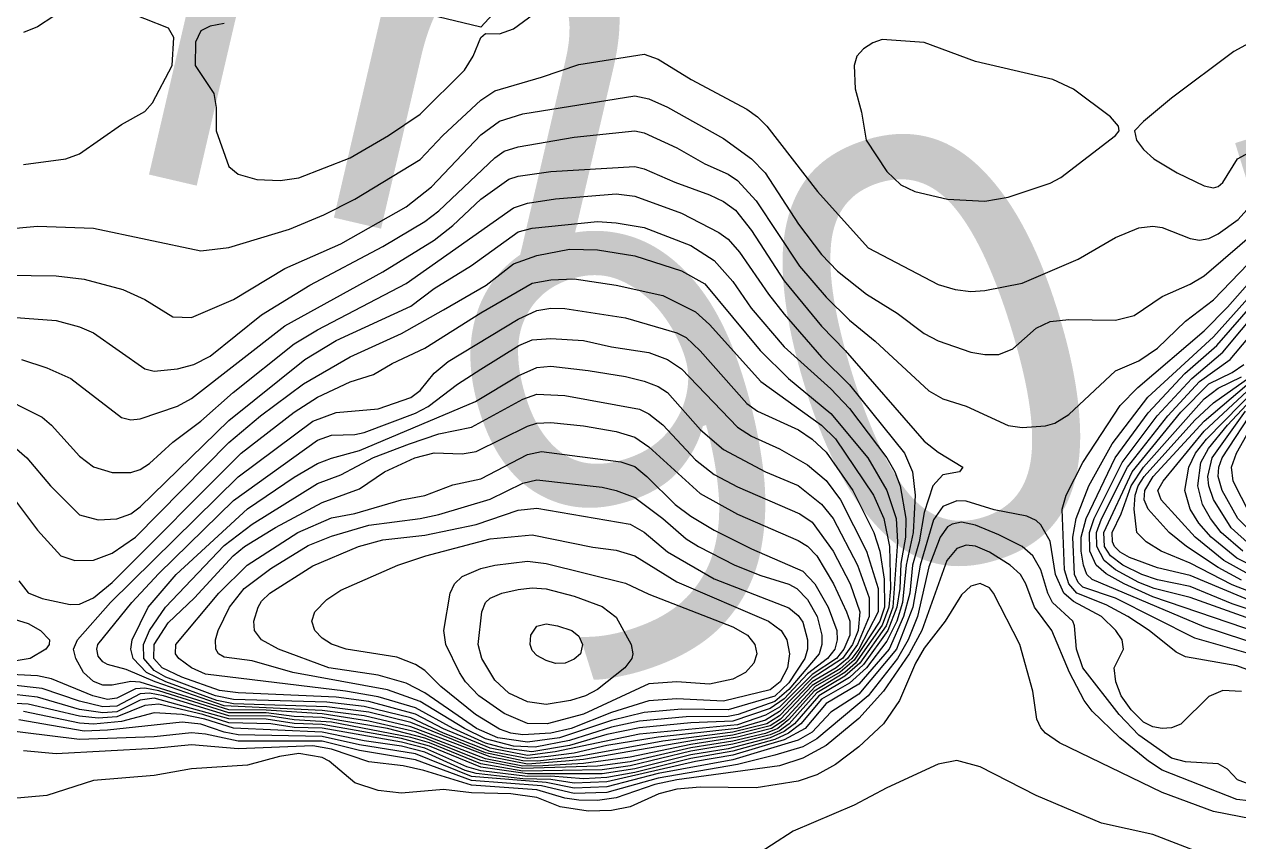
# Model space of a CAD drawing. Extents: x 474277 to 475042, y 254928 to 255625.
# Drawn here: x 474406 to 474425.95, y 255573.04 to 255586.47 of the extents above; entities that cross this region are included whole.
import ezdxf

# ---------------------------------------------------------------- set-up
doc = ezdxf.new("R2010")
doc.units = 0
doc.header["$MEASUREMENT"] = 0
doc.layers.add('BaseMapV2_DTM_export_MonNov09090547073261 — entities', color=1, linetype='CONTINUOUS')
doc.styles.get("Standard").update_dxf_attribs({"font": 'romans.shx'})

msp = doc.modelspace()

# ---------------------------------------------------------------- linework, layer by layer
at = {"layer": 'BaseMapV2_DTM_export_MonNov09090547073261 — entities', "color": 15, "linetype": 'Continuous', "true_color": 0xb7484b}
for points in [[(474405.983, 255584.164, 85.75), (474406.681, 255584.254, 85.75), (474406.903, 255584.335, 85.75), (474407.593, 255584.822, 85.75), (474407.977, 255585.033, 85.75), (474408.105, 255585.174, 85.75), (474408.428, 255585.787, 85.75), (474408.457, 255586.247, 85.75), (474408.369, 255586.401, 85.75), (474407.591, 255586.707, 85.75), (474407.234, 255586.784, 85.75), (474406.903, 255586.798, 85.75), (474406.75, 255586.776, 85.75), (474406.213, 255586.425, 85.75), (474405.983, 255586.328, 85.75)], [(474410.507, 255583.942, 85.75), (474411.35, 255584.274, 85.75), (474411.979, 255584.637, 85.75), (474412.5, 255584.991, 85.75), (474413.231, 255585.711, 85.75), (474413.375, 255585.941, 85.75), (474413.5, 255586.247, 85.75), (474413.574, 255586.314, 85.75), (474413.804, 255586.308, 85.75), (474414.034, 255586.393, 85.75), (474414.362, 255586.631, 85.75)], [(474413.698, 255586.631, 85.75), (474413.497, 255586.419, 85.75), (474412.654, 255586.618, 85.75)], [(474409.28, 255586.481, 85.75), (474409.05, 255586.432, 85.75), (474408.897, 255586.356, 85.75), (474408.811, 255586.171, 85.75), (474408.805, 255585.787, 85.75), (474409.113, 255585.327, 85.75), (474409.152, 255585.097, 85.75), (474409.149, 255584.714, 85.75), (474409.357, 255584.128, 85.75), (474409.51, 255584.001, 85.75), (474409.817, 255583.915, 85.75), (474410.2, 255583.901, 85.75), (474410.507, 255583.942, 85.75)], [(474425.535, 255583.78, 85.75), (474425.612, 255583.802, 85.75), (474425.689, 255583.868, 85.75), (474425.932, 255584.254, 85.75), (474426.456, 255584.539, 85.75), (474426.686, 255584.726, 85.75), (474427.069, 255585.12, 85.75), (474427.219, 255585.327, 85.75), (474427.284, 255585.557, 85.75), (474427.294, 255586.017, 85.75), (474427.222, 255586.26, 85.75), (474427.069, 255586.412, 85.75), (474426.839, 255586.451, 85.75), (474426.576, 255586.401, 85.75), (474425.87, 255586.017, 85.75), (474424.847, 255585.25, 85.75), (474424.383, 255584.867, 85.75), (474424.24, 255584.714, 85.75), (474424.271, 255584.56, 85.75), (474424.387, 255584.407, 85.75), (474424.557, 255584.254, 85.75), (474424.937, 255584.024, 85.75), (474425.382, 255583.812, 85.75), (474425.535, 255583.78, 85.75)], [(474421.778, 255583.562, 85.75), (474422.162, 255583.625, 85.75), (474422.852, 255583.858, 85.75), (474423.03, 255583.947, 85.75), (474423.925, 255584.637, 85.75), (474423.983, 255584.714, 85.75), (474423.973, 255584.79, 85.75), (474423.843, 255584.944, 85.75), (474423.235, 255585.4, 85.75), (474422.898, 255585.557, 85.75), (474421.625, 255585.853, 85.75), (474420.782, 255586.166, 85.75), (474420.091, 255586.215, 85.75), (474419.938, 255586.16, 85.75), (474419.785, 255586.061, 85.75), (474419.678, 255585.941, 85.75), (474419.631, 255585.791, 85.75), (474419.65, 255585.404, 85.75), (474419.755, 255585.02, 85.75), (474419.829, 255584.56, 85.75), (474420.168, 255584.046, 85.75), (474420.398, 255583.826, 85.75), (474420.628, 255583.719, 85.75), (474421.165, 255583.591, 85.75), (474421.778, 255583.562, 85.75)], [(474405.676, 255583.101, 86), (474406.213, 255583.151, 86), (474407.133, 255583.114, 86), (474408.897, 255582.742, 86), (474409.357, 255582.8, 86), (474410.354, 255583.103, 86), (474410.918, 255583.334, 86), (474411.427, 255583.591, 86), (474412.5, 255584.244, 86), (474412.876, 255584.637, 86), (474413.497, 255585.217, 86), (474413.727, 255585.375, 86), (474414.494, 255585.595, 86), (474415.107, 255585.807, 86), (474416.181, 255585.974, 86), (474416.411, 255585.894, 86), (474416.953, 255585.557, 86), (474417.868, 255585.071, 86), (474418.044, 255584.944, 86), (474418.197, 255584.79, 86), (474419.032, 255583.717, 86), (474419.861, 255582.791, 86), (474421.012, 255582.194, 86), (474421.289, 255582.107, 86), (474421.548, 255582.074, 86), (474421.778, 255582.093, 86), (474422.392, 255582.215, 86), (474423.312, 255582.605, 86), (474423.925, 255582.964, 86), (474424.309, 255583.12, 86), (474424.539, 255583.149, 86), (474424.692, 255583.128, 86), (474425.152, 255582.948, 86), (474425.305, 255582.917, 86), (474425.459, 255582.947, 86), (474425.612, 255583.024, 86), (474425.941, 255583.257, 86), (474426.379, 255583.744, 86)], [(474404.449, 255582.359, 86.25), (474406.52, 255582.333, 86.25), (474406.98, 255582.279, 86.25), (474407.615, 255582.107, 86.25), (474407.977, 255581.943, 86.25), (474408.437, 255581.659, 86.25), (474408.743, 255581.647, 86.25), (474409.433, 255581.946, 86.25), (474410.277, 255582.456, 86.25), (474411.197, 255582.861, 86.25), (474412.27, 255583.469, 86.25), (474412.69, 255583.794, 86.25), (474413.497, 255584.65, 86.25), (474413.804, 255584.875, 86.25), (474414.187, 255584.996, 86.25), (474416.028, 255585.289, 86.25), (474416.258, 255585.242, 86.25), (474416.564, 255585.105, 86.25), (474417.484, 255584.589, 86.25), (474417.944, 255584.258, 86.25), (474418.167, 255584.024, 86.25), (474418.715, 255583.18, 86.25), (474419.095, 255582.683, 86.25), (474419.358, 255582.413, 86.25), (474419.836, 255582.03, 86.25), (474420.337, 255581.723, 86.25), (474420.782, 255581.389, 86.25), (474421.012, 255581.264, 86.25), (474421.548, 255581.081, 86.25), (474421.778, 255581.04, 86.25), (474422.008, 255581.039, 86.25), (474422.238, 255581.133, 86.25), (474422.622, 255581.475, 86.25), (474422.852, 255581.582, 86.25), (474423.158, 255581.619, 86.25), (474423.925, 255581.605, 86.25), (474424.232, 255581.684, 86.25), (474424.692, 255581.995, 86.25), (474425.152, 255582.199, 86.25), (474425.382, 255582.333, 86.25), (474426.283, 255583.104, 86.25)], [(474404.603, 255581.745, 86.5), (474406.52, 255581.599, 86.5), (474406.903, 255581.497, 86.5), (474407.133, 255581.395, 86.5), (474407.977, 255580.805, 86.5), (474408.13, 255580.766, 86.5), (474408.513, 255580.805, 86.5), (474408.781, 255580.88, 86.5), (474409.05, 255581.014, 86.5), (474409.893, 255581.694, 86.5), (474410.69, 255582.183, 86.5), (474411.887, 255582.815, 86.5), (474412.577, 255583.225, 86.5), (474412.807, 255583.402, 86.5), (474413.727, 255584.271, 86.5), (474413.881, 255584.379, 86.5), (474414.111, 255584.455, 86.5), (474415.031, 255584.61, 86.5), (474416.028, 255584.718, 86.5), (474416.181, 255584.684, 86.5), (474416.718, 255584.437, 86.5), (474417.178, 255584.174, 86.5), (474417.561, 255584.006, 86.5), (474417.714, 255583.897, 86.5), (474418.021, 255583.565, 86.5), (474418.733, 255582.49, 86.5), (474419.171, 255581.983, 86.5), (474419.555, 255581.603, 86.5), (474419.979, 255581.263, 86.5), (474420.858, 255580.447, 86.5), (474421.088, 255580.311, 86.5), (474421.472, 255580.191, 86.5), (474422.162, 255579.873, 86.5), (474422.392, 255579.844, 86.5), (474422.775, 255579.87, 86.5), (474422.928, 255579.914, 86.5), (474423.158, 255580.058, 86.5), (474423.925, 255580.774, 86.5), (474424.309, 255580.936, 86.5), (474424.615, 255581.148, 86.5), (474425.075, 255581.591, 86.5), (474425.535, 255581.941, 86.5), (474426.532, 255582.972, 86.5)], [(474405.951, 255580.957, 86.75), (474406.366, 255580.821, 86.75), (474406.762, 255580.65, 86.75), (474407.593, 255580.005, 86.75), (474407.747, 255579.968, 86.75), (474407.9, 255579.983, 86.75), (474408.513, 255580.194, 86.75), (474408.743, 255580.318, 86.75), (474410.277, 255581.511, 86.75), (474411.887, 255582.401, 86.75), (474412.731, 255582.922, 86.75), (474413.037, 255583.162, 86.75), (474413.497, 255583.595, 86.75), (474413.957, 255583.919, 86.75), (474414.111, 255583.97, 86.75), (474414.647, 255584.05, 86.75), (474416.028, 255584.127, 86.75), (474416.181, 255584.09, 86.75), (474416.683, 255583.87, 86.75), (474417.254, 255583.665, 86.75), (474417.484, 255583.554, 86.75), (474417.683, 255583.41, 86.75), (474417.944, 255583.08, 86.75), (474418.481, 255582.253, 86.75), (474419.095, 255581.508, 86.75), (474419.483, 255581.11, 86.75), (474420.782, 255579.62, 86.75), (474421.012, 255579.435, 86.75), (474421.416, 255579.193, 86.75), (474421.362, 255579.116, 86.75), (474421.088, 255579.063, 86.75), (474420.925, 255578.886, 86.75), (474420.782, 255578.449, 86.75), (474420.698, 255577.966, 86.75), (474420.593, 255577.583, 86.75), (474420.549, 255577.123, 86.75), (474420.445, 255576.739, 86.75), (474420.208, 255576.203, 86.75), (474419.708, 255575.625, 86.75), (474419.171, 255575.309, 86.75), (474418.826, 255574.899, 86.75), (474418.481, 255574.712, 86.75), (474417.638, 255574.46, 86.75), (474417.024, 255574.357, 86.75), (474415.568, 255574.022, 86.75), (474415.031, 255574.002, 86.75), (474414.647, 255574.061, 86.75), (474414.187, 255574.074, 86.75), (474413.421, 255574.158, 86.75), (474413.241, 255574.209, 86.75), (474412.577, 255574.512, 86.75), (474412.194, 255574.611, 86.75), (474411.58, 255574.694, 86.75), (474410.89, 255574.838, 86.75), (474409.433, 255574.902, 86.75), (474408.963, 255575.053, 86.75), (474408.59, 255575.131, 86.75), (474408.13, 255575.158, 86.75), (474407.593, 255575.011, 86.75), (474407.133, 255574.968, 86.75), (474406.903, 255574.987, 86.75), (474405.983, 255575.177, 86.75)], [(474405.483, 255580.42, 87), (474406.29, 255580.011, 87), (474406.445, 255579.883, 87), (474406.903, 255579.37, 87), (474407.133, 255579.194, 87), (474407.44, 255579.106, 87), (474407.747, 255579.101, 87), (474407.9, 255579.152, 87), (474408.053, 255579.251, 87), (474408.437, 255579.6, 87), (474408.897, 255579.944, 87), (474409.429, 255580.42, 87), (474410.43, 255581.216, 87), (474410.814, 255581.448, 87), (474412.27, 255582.208, 87), (474414.034, 255583.449, 87), (474414.264, 255583.527, 87), (474414.724, 255583.597, 87), (474415.721, 255583.678, 87), (474416.028, 255583.64, 87), (474416.794, 255583.361, 87), (474417.408, 255583.047, 87), (474417.561, 255582.935, 87), (474417.748, 255582.72, 87), (474418.222, 255582.03, 87), (474418.481, 255581.704, 87), (474419.095, 255581, 87), (474419.555, 255580.543, 87), (474420.459, 255579.423, 87), (474420.593, 255579.116, 87), (474420.634, 255578.733, 87), (474420.602, 255578.12, 87), (474420.487, 255577.583, 87), (474420.425, 255576.969, 87), (474420.333, 255576.663, 87), (474420.168, 255576.333, 87), (474419.832, 255575.896, 87), (474419.555, 255575.644, 87), (474419.095, 255575.38, 87), (474418.758, 255574.976, 87), (474418.554, 255574.823, 87), (474418.328, 255574.718, 87), (474417.638, 255574.526, 87), (474416.948, 255574.406, 87), (474416.028, 255574.176, 87), (474415.568, 255574.096, 87), (474415.184, 255574.071, 87), (474414.647, 255574.114, 87), (474414.264, 255574.111, 87), (474413.497, 255574.205, 87), (474413.267, 255574.27, 87), (474412.577, 255574.578, 87), (474412.194, 255574.676, 87), (474410.89, 255574.903, 87), (474410.43, 255574.917, 87), (474410.047, 255574.977, 87), (474409.357, 255574.993, 87), (474408.932, 255575.129, 87), (474408.207, 255575.296, 87), (474407.977, 255575.279, 87), (474407.517, 255575.089, 87), (474407.21, 255575.068, 87), (474406.903, 255575.099, 87), (474406.06, 255575.301, 87), (474405.753, 255575.317, 87)], [(474405.83, 255579.526, 87.25), (474406.039, 255579.346, 87.25), (474406.428, 255578.886, 87.25), (474406.903, 255578.409, 87.25), (474407.21, 255578.325, 87.25), (474407.517, 255578.342, 87.25), (474407.747, 255578.427, 87.25), (474407.9, 255578.542, 87.25), (474409.357, 255579.959, 87.25), (474410.605, 255580.957, 87.25), (474411.12, 255581.274, 87.25), (474412.347, 255581.838, 87.25), (474412.731, 255582.123, 87.25), (474413.344, 255582.503, 87.25), (474414.111, 255583.057, 87.25), (474414.341, 255583.119, 87.25), (474415.414, 255583.228, 87.25), (474415.721, 255583.207, 87.25), (474416.181, 255583.125, 87.25), (474416.948, 255582.831, 87.25), (474417.331, 255582.587, 87.25), (474417.638, 255582.239, 87.25), (474417.942, 255581.8, 87.25), (474418.481, 255581.165, 87.25), (474419.248, 255580.475, 87.25), (474419.555, 255580.155, 87.25), (474420.167, 255579.346, 87.25), (474420.3, 255579.116, 87.25), (474420.387, 255578.886, 87.25), (474420.481, 255578.35, 87.25), (474420.476, 255578.043, 87.25), (474420.398, 255577.61, 87.25), (474420.383, 255577.199, 87.25), (474420.334, 255576.893, 87.25), (474420.183, 255576.509, 87.25), (474419.785, 255575.95, 87.25), (474419.555, 255575.739, 87.25), (474419.049, 255575.436, 87.25), (474418.65, 255574.976, 87.25), (474418.481, 255574.847, 87.25), (474418.251, 255574.748, 87.25), (474417.561, 255574.567, 87.25), (474416.948, 255574.468, 87.25), (474416.028, 255574.238, 87.25), (474415.491, 255574.155, 87.25), (474414.264, 255574.152, 87.25), (474413.497, 255574.263, 87.25), (474412.654, 255574.609, 87.25), (474412.194, 255574.734, 87.25), (474410.89, 255574.965, 87.25), (474410.43, 255574.981, 87.25), (474409.97, 255575.05, 87.25), (474409.357, 255575.056, 87.25), (474408.13, 255575.396, 87.25), (474407.9, 255575.363, 87.25), (474407.517, 255575.175, 87.25), (474407.286, 255575.158, 87.25), (474406.903, 255575.212, 87.25), (474406.213, 255575.415, 87.25), (474405.83, 255575.457, 87.25)], [(474405.753, 255578.771, 87.5), (474406.213, 255578.158, 87.5), (474406.596, 255577.733, 87.5), (474406.826, 255577.656, 87.5), (474407.133, 255577.661, 87.5), (474407.44, 255577.776, 87.5), (474407.823, 255578.044, 87.5), (474409.357, 255579.595, 87.5), (474409.88, 255580.036, 87.5), (474410.584, 255580.56, 87.5), (474411.35, 255581.001, 87.5), (474412.194, 255581.389, 87.5), (474412.884, 255581.774, 87.5), (474413.588, 255582.183, 87.5), (474414.034, 255582.529, 87.5), (474414.417, 255582.669, 87.5), (474414.954, 255582.774, 87.5), (474415.414, 255582.762, 87.5), (474416.028, 255582.662, 87.5), (474416.794, 255582.414, 87.5), (474417.178, 255582.2, 87.5), (474418.088, 255581.11, 87.5), (474418.555, 255580.65, 87.5), (474419.248, 255580.072, 87.5), (474419.855, 255579.346, 87.5), (474420.17, 255578.81, 87.5), (474420.324, 255578.35, 87.5), (474420.346, 255577.966, 87.5), (474420.269, 255576.893, 87.5), (474420.157, 255576.586, 87.5), (474419.726, 255575.973, 87.5), (474419.478, 255575.758, 87.5), (474419.018, 255575.485, 87.5), (474418.564, 255574.976, 87.5), (474418.405, 255574.859, 87.5), (474418.251, 255574.795, 87.5), (474417.638, 255574.639, 87.5), (474416.948, 255574.527, 87.5), (474415.954, 255574.286, 87.5), (474415.491, 255574.222, 87.5), (474414.187, 255574.199, 87.5), (474413.497, 255574.32, 87.5), (474412.654, 255574.663, 87.5), (474412.347, 255574.753, 87.5), (474411.044, 255575.001, 87.5), (474410.43, 255575.041, 87.5), (474410.047, 255575.1, 87.5), (474409.357, 255575.108, 87.5), (474408.283, 255575.436, 87.5), (474408.053, 255575.48, 87.5), (474407.9, 255575.466, 87.5), (474407.517, 255575.267, 87.5), (474407.286, 255575.257, 87.5), (474406.903, 255575.345, 87.5), (474406.29, 255575.554, 87.5), (474405.753, 255575.614, 87.5)], [(474426.686, 255575.648, 86.75), (474425.919, 255575.926, 86.75), (474425.075, 255576.078, 86.75), (474424.922, 255576.154, 86.75), (474424.481, 255576.509, 86.75), (474424.128, 255576.739, 86.75), (474423.772, 255576.93, 86.75), (474423.292, 255577.123, 86.75), (474423.157, 255577.276, 86.75), (474423.086, 255577.506, 86.75), (474423.05, 255578.503, 86.75), (474423.115, 255578.733, 86.75), (474423.387, 255579.27, 86.75), (474424.002, 255580.204, 86.75), (474424.29, 255580.497, 86.75), (474425.382, 255581.428, 86.75), (474425.765, 255581.818, 86.75), (474426.632, 255582.797, 86.75)], [(474426.072, 255576.144, 87), (474425.229, 255576.38, 87), (474423.925, 255577.038, 87), (474423.388, 255577.222, 87), (474423.312, 255577.295, 87), (474423.251, 255577.429, 87), (474423.222, 255578.043, 87), (474423.281, 255578.35, 87), (474423.49, 255578.886, 87), (474423.873, 255579.576, 87), (474424.456, 255580.343, 87), (474425.535, 255581.332, 87), (474426.706, 255582.643, 87)], [(474405.906, 255577.324, 87.75), (474406.06, 255577.128, 87.75), (474406.29, 255577.032, 87.75), (474406.75, 255576.938, 87.75), (474406.903, 255576.94, 87.75), (474407.133, 255577.044, 87.75), (474407.44, 255577.296, 87.75), (474409.562, 255579.423, 87.75), (474410.43, 255580.095, 87.75), (474410.814, 255580.343, 87.75), (474411.35, 255580.593, 87.75), (474411.734, 255580.711, 87.75), (474412.04, 255580.895, 87.75), (474412.577, 255581.147, 87.75), (474413.497, 255581.727, 87.75), (474414.341, 255582.211, 87.75), (474414.647, 255582.269, 87.75), (474415.031, 255582.283, 87.75), (474415.721, 255582.179, 87.75), (474416.488, 255582.01, 87.75), (474417.024, 255581.742, 87.75), (474417.254, 255581.537, 87.75), (474418.098, 255580.597, 87.75), (474419.095, 255579.881, 87.75), (474419.325, 255579.654, 87.75), (474419.95, 255578.733, 87.75), (474420.117, 255578.35, 87.75), (474420.21, 255577.89, 87.75), (474420.23, 255577.199, 87.75), (474420.204, 255576.893, 87.75), (474420.091, 255576.597, 87.75), (474419.654, 255575.973, 87.75), (474419.476, 255575.819, 87.75), (474418.973, 255575.513, 87.75), (474418.558, 255575.046, 87.75), (474418.38, 255574.899, 87.75), (474418.175, 255574.819, 87.75), (474417.638, 255574.69, 87.75), (474416.948, 255574.583, 87.75), (474415.951, 255574.353, 87.75), (474415.414, 255574.282, 87.75), (474414.187, 255574.24, 87.75), (474413.497, 255574.375, 87.75), (474412.577, 255574.741, 87.75), (474411.964, 255574.896, 87.75), (474410.89, 255575.081, 87.75), (474410.43, 255575.097, 87.75), (474409.97, 255575.155, 87.75), (474409.357, 255575.158, 87.75), (474408.207, 255575.519, 87.75), (474407.977, 255575.563, 87.75), (474407.823, 255575.552, 87.75), (474407.517, 255575.396, 87.75), (474407.363, 255575.376, 87.75), (474407.126, 255575.436, 87.75), (474406.443, 255575.717, 87.75), (474406.213, 255575.761, 87.75), (474405.676, 255575.79, 87.75)], [(474426.686, 255576.141, 87.25), (474425.382, 255576.571, 87.25), (474423.542, 255577.346, 87.25), (474423.454, 255577.429, 87.25), (474423.401, 255577.583, 87.25), (474423.361, 255577.813, 87.25), (474423.363, 255578.043, 87.25), (474423.444, 255578.35, 87.25), (474423.919, 255579.346, 87.25), (474424.462, 255580.081, 87.25), (474425.065, 255580.727, 87.25), (474425.591, 255581.187, 87.25), (474426.226, 255581.92, 87.25)], [(474414.517, 255574.286, 88), (474414.187, 255574.28, 88), (474413.574, 255574.403, 88), (474412.424, 255574.843, 88), (474411.657, 255575.018, 88), (474410.89, 255575.138, 88), (474409.97, 255575.202, 88), (474409.357, 255575.205, 88), (474407.9, 255575.661, 88), (474407.747, 255575.673, 88), (474407.44, 255575.608, 88), (474407.286, 255575.611, 88), (474407.133, 255575.673, 88), (474406.971, 255575.819, 88), (474406.844, 255576.049, 88), (474406.808, 255576.203, 88), (474406.87, 255576.356, 88), (474407.415, 255576.969, 88), (474409.51, 255579.03, 88), (474410.737, 255579.948, 88), (474411.12, 255580.091, 88), (474411.81, 255580.148, 88), (474412.347, 255580.335, 88), (474412.5, 255580.453, 88), (474412.731, 255580.735, 88), (474412.961, 255580.924, 88), (474414.111, 255581.621, 88), (474414.417, 255581.764, 88), (474414.647, 255581.803, 88), (474414.877, 255581.797, 88), (474415.874, 255581.646, 88), (474416.718, 255581.399, 88), (474416.871, 255581.32, 88), (474417.101, 255581.1, 88), (474417.868, 255580.236, 88), (474418.045, 255580.113, 88), (474418.717, 255579.806, 88), (474418.943, 255579.653, 88), (474419.171, 255579.435, 88), (474419.608, 255578.81, 88), (474419.956, 255578.12, 88), (474420.052, 255577.813, 88), (474420.125, 255577.353, 88), (474420.132, 255576.893, 88), (474420.054, 255576.663, 88), (474419.631, 255576.02, 88), (474419.401, 255575.825, 88), (474418.993, 255575.589, 88), (474418.481, 255575.038, 88), (474418.276, 255574.899, 88), (474417.714, 255574.754, 88), (474416.948, 255574.638, 88), (474415.951, 255574.427, 88), (474415.184, 255574.325, 88), (474414.517, 255574.286, 88)], [(474426.532, 255576.385, 87.5), (474424.539, 255577.062, 87.5), (474424.066, 255577.276, 87.5), (474423.772, 255577.441, 87.5), (474423.61, 255577.583, 87.5), (474423.506, 255577.813, 87.5), (474423.501, 255578.12, 87.5), (474423.576, 255578.35, 87.5), (474424.033, 255579.27, 87.5), (474424.612, 255580.036, 87.5), (474425.177, 255580.65, 87.5), (474425.689, 255581.082, 87.5), (474426.302, 255581.816, 87.5)], [(474426.532, 255576.557, 87.75), (474425.152, 255577.052, 87.75), (474424.561, 255577.199, 87.75), (474424.309, 255577.297, 87.75), (474423.925, 255577.506, 87.75), (474423.741, 255577.66, 87.75), (474423.619, 255577.89, 87.75), (474423.616, 255578.12, 87.75), (474423.695, 255578.342, 87.75), (474424.124, 255579.193, 87.75), (474424.787, 255580.036, 87.75), (474425.305, 255580.599, 87.75), (474425.811, 255580.957, 87.75), (474426.389, 255581.647, 87.75)], [(474414.887, 255574.362, 88.25), (474414.264, 255574.314, 88.25), (474413.651, 255574.431, 88.25), (474412.347, 255574.927, 88.25), (474411.58, 255575.104, 88.25), (474410.89, 255575.196, 88.25), (474409.28, 255575.27, 88.25), (474408.147, 255575.666, 88.25), (474407.67, 255575.87, 88.25), (474407.363, 255575.948, 88.25), (474407.286, 255575.991, 88.25), (474407.21, 255576.088, 88.25), (474407.188, 255576.203, 88.25), (474407.206, 255576.279, 88.25), (474407.765, 255576.969, 88.25), (474408.207, 255577.446, 88.25), (474409.433, 255578.645, 88.25), (474410.814, 255579.634, 88.25), (474411.044, 255579.719, 88.25), (474411.427, 255579.727, 88.25), (474411.58, 255579.761, 88.25), (474412.424, 255580.077, 88.25), (474412.635, 255580.19, 88.25), (474413.114, 255580.556, 88.25), (474413.497, 255580.799, 88.25), (474414.12, 255581.187, 88.25), (474414.341, 255581.28, 88.25), (474414.647, 255581.305, 88.25), (474415.184, 255581.272, 88.25), (474415.644, 255581.166, 88.25), (474416.258, 255581.075, 88.25), (474416.564, 255580.962, 88.25), (474416.794, 255580.804, 88.25), (474417.714, 255579.848, 88.25), (474417.944, 255579.702, 88.25), (474418.405, 255579.494, 88.25), (474418.865, 255579.23, 88.25), (474419.171, 255578.973, 88.25), (474419.41, 255578.656, 88.25), (474419.837, 255577.813, 88.25), (474420.024, 255577.199, 88.25), (474420.027, 255576.816, 88.25), (474419.708, 255576.204, 88.25), (474419.591, 255576.049, 88.25), (474419.401, 255575.881, 88.25), (474418.941, 255575.605, 88.25), (474418.424, 255575.053, 88.25), (474418.251, 255574.942, 88.25), (474417.638, 255574.787, 88.25), (474417.024, 255574.709, 88.25), (474415.184, 255574.388, 88.25), (474414.887, 255574.362, 88.25)], [(474414.429, 255574.362, 88.5), (474414.187, 255574.366, 88.5), (474413.574, 255574.498, 88.5), (474412.347, 255574.995, 88.5), (474411.657, 255575.166, 88.5), (474410.967, 255575.255, 88.5), (474409.433, 255575.304, 88.5), (474409.162, 255575.359, 88.5), (474408.324, 255575.666, 88.5), (474408.004, 255575.819, 88.5), (474407.785, 255576.049, 88.5), (474407.748, 255576.203, 88.5), (474407.772, 255576.356, 88.5), (474408.031, 255576.893, 88.5), (474408.492, 255577.429, 88.5), (474409.663, 255578.504, 88.5), (474410.43, 255579.025, 88.5), (474410.814, 255579.249, 88.5), (474411.044, 255579.341, 88.5), (474411.504, 255579.463, 88.5), (474413.41, 255580.267, 88.5), (474414.111, 255580.692, 88.5), (474414.417, 255580.828, 88.5), (474414.647, 255580.848, 88.5), (474415.261, 255580.78, 88.5), (474415.874, 255580.682, 88.5), (474416.181, 255580.603, 88.5), (474416.411, 255580.518, 88.5), (474416.564, 255580.417, 88.5), (474417.108, 255579.806, 88.5), (474417.484, 255579.481, 88.5), (474418.175, 255579.113, 88.5), (474418.711, 255578.891, 88.5), (474419.095, 255578.583, 88.5), (474419.285, 255578.35, 88.5), (474419.685, 255577.583, 88.5), (474419.877, 255577.046, 88.5), (474419.878, 255576.739, 88.5), (474419.685, 255576.279, 88.5), (474419.52, 255576.049, 88.5), (474419.338, 255575.896, 88.5), (474418.941, 255575.663, 88.5), (474418.405, 255575.104, 88.5), (474418.195, 255574.976, 88.5), (474417.638, 255574.837, 88.5), (474416.488, 255574.691, 88.5), (474415.107, 255574.44, 88.5), (474414.429, 255574.362, 88.5)], [(474426.532, 255576.717, 88), (474425.842, 255576.949, 88), (474425.152, 255577.23, 88), (474424.615, 255577.34, 88), (474424.36, 255577.429, 88), (474424.048, 255577.583, 88), (474423.846, 255577.736, 88), (474423.747, 255577.89, 88), (474423.732, 255578.12, 88), (474424.199, 255579.116, 88), (474424.999, 255580.092, 88), (474425.459, 255580.559, 88), (474425.842, 255580.747, 88), (474426.034, 255580.88, 88)], [(474426.379, 255577.05, 88.5), (474425.842, 255577.256, 88.5), (474425.152, 255577.616, 88.5), (474424.676, 255577.813, 88.5), (474424.427, 255577.966, 88.5), (474424.277, 255578.12, 88.5), (474424.232, 255578.503, 88.5), (474424.247, 255578.733, 88.5), (474424.3, 255578.886, 88.5), (474424.397, 255579.04, 88.5), (474425.229, 255579.965, 88.5), (474425.535, 255580.246, 88.5), (474426.226, 255580.736, 88.5)], [(474425.995, 255577.337, 88.75), (474425.612, 255577.542, 88.75), (474425.092, 255577.89, 88.75), (474424.808, 255578.12, 88.75), (474424.462, 255578.502, 88.75), (474424.396, 255578.656, 88.75), (474424.407, 255578.81, 88.75), (474424.544, 255579.04, 88.75), (474425.382, 255579.948, 88.75), (474426.379, 255580.793, 88.75)], [(474426.119, 255577.429, 89), (474425.706, 255577.66, 89), (474425.234, 255578.043, 89), (474424.678, 255578.656, 89), (474424.623, 255578.81, 89), (474424.707, 255578.963, 89), (474425.382, 255579.78, 89), (474426.401, 255580.727, 89)], [(474426.456, 255577.43, 89.25), (474425.919, 255577.698, 89.25), (474425.497, 255578.043, 89.25), (474425.297, 255578.273, 89.25), (474425.152, 255578.503, 89.25), (474425.066, 255578.81, 89.25), (474425.128, 255579.193, 89.25), (474425.242, 255579.423, 89.25), (474425.422, 255579.653, 89.25), (474426.549, 255580.803, 89.25)], [(474426.015, 255577.813, 89.5), (474425.662, 255578.12, 89.5), (474425.484, 255578.35, 89.5), (474425.355, 255578.58, 89.5), (474425.278, 255578.886, 89.5), (474425.328, 255579.27, 89.5), (474425.451, 255579.5, 89.5), (474425.765, 255579.883, 89.5), (474426.627, 255580.803, 89.5)], [(474426.226, 255576.961, 88.25), (474425.152, 255577.414, 88.25), (474424.615, 255577.535, 88.25), (474424.155, 255577.708, 88.25), (474424.002, 255577.796, 88.25), (474423.911, 255577.89, 88.25), (474423.874, 255577.966, 88.25), (474423.872, 255578.12, 88.25), (474424.019, 255578.426, 88.25), (474424.182, 255578.886, 88.25), (474424.385, 255579.189, 88.25), (474425.382, 255580.312, 88.25), (474425.612, 255580.486, 88.25), (474425.995, 255580.674, 88.25)], [(474414.606, 255574.439, 88.75), (474414.264, 255574.405, 88.75), (474413.651, 255574.523, 88.75), (474412.884, 255574.822, 88.75), (474412.347, 255575.072, 88.75), (474411.58, 255575.261, 88.75), (474410.967, 255575.329, 88.75), (474409.433, 255575.375, 88.75), (474409.138, 255575.436, 88.75), (474408.325, 255575.743, 88.75), (474408.13, 255575.851, 88.75), (474407.96, 255576.049, 88.75), (474407.954, 255576.279, 88.75), (474408.055, 255576.509, 88.75), (474408.32, 255576.893, 88.75), (474409.28, 255577.902, 88.75), (474409.74, 255578.257, 88.75), (474410.814, 255578.921, 88.75), (474411.197, 255579.065, 88.75), (474411.734, 255579.348, 88.75), (474412.325, 255579.576, 88.75), (474412.807, 255579.737, 88.75), (474413.344, 255579.846, 88.75), (474414.187, 255580.306, 88.75), (474414.417, 255580.389, 88.75), (474414.877, 255580.366, 88.75), (474416.104, 255580.145, 88.75), (474416.258, 255580.069, 88.75), (474416.488, 255579.888, 88.75), (474417.024, 255579.309, 88.75), (474417.331, 255579.07, 88.75), (474417.714, 255578.869, 88.75), (474418.737, 255578.426, 88.75), (474418.941, 255578.288, 88.75), (474419.287, 255577.813, 88.75), (474419.568, 255577.276, 88.75), (474419.723, 255576.816, 88.75), (474419.699, 255576.509, 88.75), (474419.607, 255576.279, 88.75), (474419.439, 255576.049, 88.75), (474418.941, 255575.723, 88.75), (474418.405, 255575.176, 88.75), (474418.175, 255575.036, 88.75), (474417.709, 255574.899, 88.75), (474416.411, 255574.758, 88.75), (474415.568, 255574.622, 88.75), (474415.031, 255574.494, 88.75), (474414.606, 255574.439, 88.75)], [(474426.238, 255578.043, 90), (474425.935, 255578.35, 90), (474425.68, 255578.81, 90), (474425.612, 255579.04, 90), (474425.623, 255579.193, 90), (474425.676, 255579.346, 90), (474426.233, 255580.19, 90)], [(474414.721, 255574.516, 89), (474414.264, 255574.457, 89), (474413.651, 255574.574, 89), (474412.884, 255574.891, 89), (474412.424, 255575.132, 89), (474411.657, 255575.34, 89), (474411.12, 255575.412, 89), (474409.51, 255575.486, 89), (474409.203, 255575.523, 89), (474408.585, 255575.743, 89), (474408.262, 255575.896, 89), (474408.127, 255576.049, 89), (474408.13, 255576.279, 89), (474408.36, 255576.633, 89), (474408.796, 255577.046, 89), (474409.43, 255577.736, 89), (474409.617, 255577.89, 89), (474410.124, 255578.2, 89), (474410.89, 255578.609, 89), (474411.504, 255578.836, 89), (474411.917, 255579.116, 89), (474412.415, 255579.346, 89), (474412.731, 255579.426, 89), (474413.191, 255579.408, 89), (474413.421, 255579.446, 89), (474414.264, 255579.865, 89), (474414.417, 255579.913, 89), (474414.647, 255579.925, 89), (474415.184, 255579.868, 89), (474415.721, 255579.776, 89), (474416.028, 255579.682, 89), (474416.258, 255579.524, 89), (474417.101, 255578.757, 89), (474417.714, 255578.421, 89), (474418.711, 255577.989, 89), (474418.865, 255577.891, 89), (474419.018, 255577.732, 89), (474419.291, 255577.276, 89), (474419.507, 255576.816, 89), (474419.562, 255576.663, 89), (474419.558, 255576.433, 89), (474419.462, 255576.203, 89), (474419.339, 255576.049, 89), (474418.941, 255575.788, 89), (474418.405, 255575.247, 89), (474418.175, 255575.116, 89), (474417.714, 255574.961, 89), (474416.104, 255574.806, 89), (474414.721, 255574.516, 89)], [(474426.149, 255577.907, 89.75), (474425.825, 255578.196, 89.75), (474425.535, 255578.662, 89.75), (474425.459, 255578.884, 89.75), (474425.445, 255579.04, 89.75), (474425.514, 255579.346, 89.75), (474426.064, 255580.113, 89.75)], [(474426.131, 255578.426, 90.25), (474425.856, 255578.963, 90.25), (474425.83, 255579.193, 90.25), (474425.914, 255579.423, 90.25), (474426.305, 255580.113, 90.25)], [(474414.337, 255574.516, 89.25), (474413.881, 255574.575, 89.25), (474413.574, 255574.656, 89.25), (474413.041, 255574.899, 89.25), (474412.424, 255575.24, 89.25), (474411.81, 255575.419, 89.25), (474411.274, 255575.51, 89.25), (474408.973, 255575.792, 89.25), (474408.747, 255575.896, 89.25), (474408.537, 255576.049, 89.25), (474408.482, 255576.126, 89.25), (474408.487, 255576.279, 89.25), (474409.194, 255577.123, 89.25), (474409.658, 255577.583, 89.25), (474410.49, 255578.12, 89.25), (474411.044, 255578.358, 89.25), (474411.427, 255578.429, 89.25), (474412.194, 255578.654, 89.25), (474412.577, 255578.725, 89.25), (474413.037, 255578.903, 89.25), (474413.497, 255578.998, 89.25), (474414.264, 255579.399, 89.25), (474414.494, 255579.447, 89.25), (474415.798, 255579.281, 89.25), (474416.028, 255579.2, 89.25), (474416.227, 255579.04, 89.25), (474416.69, 255578.58, 89.25), (474416.948, 255578.387, 89.25), (474417.331, 255578.158, 89.25), (474417.944, 255577.852, 89.25), (474418.788, 255577.481, 89.25), (474418.987, 255577.276, 89.25), (474419.204, 255576.893, 89.25), (474419.347, 255576.509, 89.25), (474419.351, 255576.356, 89.25), (474419.313, 255576.203, 89.25), (474419.193, 255576.049, 89.25), (474418.865, 255575.798, 89.25), (474418.481, 255575.384, 89.25), (474418.251, 255575.228, 89.25), (474417.638, 255575.021, 89.25), (474416.948, 255574.991, 89.25), (474416.104, 255574.909, 89.25), (474415.568, 255574.801, 89.25), (474414.954, 255574.621, 89.25), (474414.337, 255574.516, 89.25)], [(474414.392, 255574.592, 89.5), (474414.034, 255574.609, 89.5), (474413.574, 255574.727, 89.5), (474413.228, 255574.899, 89.5), (474412.5, 255575.34, 89.5), (474411.964, 255575.533, 89.5), (474410.409, 255575.819, 89.5), (474409.74, 255576.008, 89.5), (474409.28, 255576.069, 89.5), (474409.19, 255576.126, 89.5), (474409.145, 255576.203, 89.5), (474409.139, 255576.356, 89.5), (474409.184, 255576.509, 89.5), (474409.37, 255576.893, 89.5), (474409.612, 255577.199, 89.5), (474410.047, 255577.526, 89.5), (474410.66, 255577.907, 89.5), (474411.044, 255578.059, 89.5), (474411.657, 255578.237, 89.5), (474412.5, 255578.346, 89.5), (474412.807, 255578.412, 89.5), (474413.651, 255578.666, 89.5), (474414.187, 255578.929, 89.5), (474414.417, 255578.982, 89.5), (474415.491, 255578.863, 89.5), (474415.721, 255578.81, 89.5), (474416.028, 255578.691, 89.5), (474416.491, 255578.35, 89.5), (474416.871, 255578.015, 89.5), (474417.073, 255577.89, 89.5), (474417.674, 255577.583, 89.5), (474418.098, 255577.411, 89.5), (474418.558, 255577.27, 89.5), (474418.691, 255577.199, 89.5), (474418.865, 255577.016, 89.5), (474419.026, 255576.739, 89.5), (474419.1, 255576.433, 89.5), (474419.101, 255576.279, 89.5), (474419.057, 255576.126, 89.5), (474418.558, 255575.539, 89.5), (474418.328, 255575.342, 89.5), (474417.725, 255575.129, 89.5), (474417.561, 255575.097, 89.5), (474416.871, 255575.093, 89.5), (474416.104, 255575.021, 89.5), (474415.644, 255574.919, 89.5), (474414.954, 255574.699, 89.5), (474414.392, 255574.592, 89.5)], [(474425.995, 255575.509, 86.5), (474425.689, 255575.522, 86.5), (474425.459, 255575.424, 86.5), (474424.999, 255574.97, 86.5), (474424.845, 255574.907, 86.5), (474424.692, 255574.899, 86.5), (474424.539, 255574.924, 86.5), (474424.385, 255575.001, 86.5), (474424.182, 255575.206, 86.5), (474424.017, 255575.436, 86.5), (474423.932, 255575.666, 86.5), (474423.902, 255575.896, 86.5), (474424.059, 255576.203, 86.5), (474424.034, 255576.356, 86.5), (474423.929, 255576.509, 86.5), (474423.698, 255576.739, 86.5), (474423.235, 255576.986, 86.5), (474423.076, 255577.123, 86.5), (474422.94, 255577.429, 86.5), (474422.852, 255577.977, 86.5), (474422.698, 255578.244, 86.5), (474422.622, 255578.313, 86.5), (474422.468, 255578.384, 86.5), (474421.932, 255578.491, 86.5), (474421.472, 255578.631, 86.5), (474421.318, 255578.637, 86.5), (474421.088, 255578.545, 86.5), (474420.935, 255578.324, 86.5), (474420.717, 255577.583, 86.5), (474420.598, 255576.893, 86.5), (474420.325, 255576.203, 86.5), (474419.708, 255575.46, 86.5), (474419.248, 255575.168, 86.5), (474418.941, 255574.838, 86.5), (474418.711, 255574.706, 86.5), (474417.638, 255574.385, 86.5), (474416.411, 255574.16, 86.5), (474415.568, 255573.94, 86.5), (474415.031, 255573.921, 86.5), (474414.571, 255574.011, 86.5), (474413.344, 255574.11, 86.5), (474412.424, 255574.48, 86.5), (474411.504, 255574.632, 86.5), (474410.89, 255574.769, 86.5), (474409.51, 255574.796, 86.5), (474409.28, 255574.84, 86.5), (474408.897, 255574.97, 86.5), (474408.59, 255575.005, 86.5), (474407.363, 255574.87, 86.5), (474406.98, 255574.857, 86.5), (474405.906, 255575.041, 86.5)], [(474414.79, 255574.746, 89.75), (474414.264, 255574.672, 89.75), (474413.778, 255574.746, 89.75), (474413.427, 255574.899, 89.75), (474412.577, 255575.486, 89.75), (474412.27, 255575.641, 89.75), (474411.81, 255575.774, 89.75), (474411, 255575.896, 89.75), (474410.176, 255576.203, 89.75), (474409.894, 255576.356, 89.75), (474409.778, 255576.509, 89.75), (474409.771, 255576.663, 89.75), (474409.838, 255576.893, 89.75), (474409.893, 255576.992, 89.75), (474410.029, 255577.123, 89.75), (474410.737, 255577.573, 89.75), (474411.486, 255577.89, 89.75), (474411.887, 255577.996, 89.75), (474412.577, 255578.074, 89.75), (474413.421, 255578.25, 89.75), (474414.111, 255578.483, 89.75), (474414.417, 255578.519, 89.75), (474415.951, 255578.257, 89.75), (474416.181, 255578.123, 89.75), (474416.564, 255577.799, 89.75), (474417.331, 255577.356, 89.75), (474418.558, 255576.878, 89.75), (474418.711, 255576.755, 89.75), (474418.788, 255576.647, 89.75), (474418.863, 255576.356, 89.75), (474418.865, 255576.203, 89.75), (474418.822, 255576.049, 89.75), (474418.558, 255575.648, 89.75), (474418.328, 255575.431, 89.75), (474417.561, 255575.205, 89.75), (474416.794, 255575.217, 89.75), (474416.181, 255575.164, 89.75), (474415.644, 255575.031, 89.75), (474414.79, 255574.746, 89.75)], [(474426.149, 255573.975, 86.25), (474425.932, 255574.056, 86.25), (474425.765, 255574.228, 86.25), (474425.612, 255574.316, 86.25), (474425.075, 255574.349, 86.25), (474424.845, 255574.413, 86.25), (474424.309, 255574.79, 86.25), (474423.986, 255575.129, 86.25), (474423.39, 255575.896, 86.25), (474423.282, 255576.203, 86.25), (474423.254, 255576.586, 86.25), (474423.225, 255576.663, 86.25), (474422.89, 255576.969, 86.25), (474422.814, 255577.123, 86.25), (474422.697, 255577.506, 86.25), (474422.57, 255577.736, 86.25), (474422.392, 255577.886, 86.25), (474422.008, 255578.078, 86.25), (474421.625, 255578.241, 86.25), (474421.395, 255578.287, 86.25), (474421.242, 255578.256, 86.25), (474421.165, 255578.21, 86.25), (474421.044, 255578.043, 86.25), (474420.858, 255577.553, 86.25), (474420.673, 255576.739, 86.25), (474420.52, 255576.356, 86.25), (474420.346, 255576.049, 86.25), (474419.86, 255575.436, 86.25), (474419.018, 255574.73, 86.25), (474418.788, 255574.6, 86.25), (474418.328, 255574.46, 86.25), (474417.714, 255574.31, 86.25), (474416.411, 255574.085, 86.25), (474415.568, 255573.847, 86.25), (474415.031, 255573.833, 86.25), (474414.494, 255573.957, 86.25), (474413.344, 255574.043, 86.25), (474412.424, 255574.385, 86.25), (474411.504, 255574.538, 86.25), (474410.89, 255574.693, 86.25), (474409.51, 255574.691, 86.25), (474408.973, 255574.806, 86.25), (474408.743, 255574.825, 86.25), (474408.13, 255574.761, 86.25), (474406.903, 255574.717, 86.25), (474405.523, 255574.887, 86.25)], [(474414.649, 255574.823, 90), (474414.187, 255574.797, 90), (474413.991, 255574.823, 90), (474413.804, 255574.888, 90), (474413.409, 255575.129, 90), (474412.842, 255575.589, 90), (474412.577, 255575.853, 90), (474412.424, 255575.952, 90), (474412.117, 255576.069, 90), (474411.288, 255576.203, 90), (474411.044, 255576.283, 90), (474410.89, 255576.38, 90), (474410.77, 255576.509, 90), (474410.72, 255576.663, 90), (474410.771, 255576.816, 90), (474410.967, 255577.016, 90), (474411.197, 255577.172, 90), (474412.132, 255577.583, 90), (474412.592, 255577.736, 90), (474413.651, 255578.014, 90), (474414.341, 255578.08, 90), (474415.337, 255577.877, 90), (474415.721, 255577.83, 90), (474416.028, 255577.737, 90), (474416.718, 255577.305, 90), (474418.225, 255576.663, 90), (474418.433, 255576.509, 90), (474418.523, 255576.356, 90), (474418.569, 255576.126, 90), (474418.535, 255575.896, 90), (474418.415, 255575.666, 90), (474418.251, 255575.536, 90), (474417.484, 255575.349, 90), (474416.718, 255575.385, 90), (474416.258, 255575.354, 90), (474415.644, 255575.164, 90), (474414.98, 255574.899, 90), (474414.649, 255574.823, 90)], [(474426.302, 255573.687, 86), (474425.919, 255573.733, 86), (474424.692, 255574.216, 86), (474424.465, 255574.362, 86), (474423.997, 255574.746, 86), (474423.542, 255575.185, 86), (474423.411, 255575.359, 86), (474423.172, 255575.819, 86), (474422.88, 255576.509, 86), (474422.593, 255576.893, 86), (474422.455, 255577.276, 86), (474422.363, 255577.429, 86), (474422.194, 255577.583, 86), (474421.855, 255577.795, 86), (474421.625, 255577.893, 86), (474421.472, 255577.911, 86), (474421.318, 255577.854, 86), (474421.152, 255577.66, 86), (474420.743, 255576.509, 86), (474420.535, 255576.126, 86), (474420.116, 255575.513, 86), (474419.708, 255575.061, 86), (474419.171, 255574.618, 86), (474418.788, 255574.409, 86), (474418.405, 255574.288, 86), (474416.721, 255574.056, 86), (474416.357, 255573.979, 86), (474415.721, 255573.76, 86), (474415.414, 255573.717, 86), (474415.107, 255573.722, 86), (474414.877, 255573.755, 86), (474414.417, 255573.89, 86), (474413.344, 255573.966, 86), (474412.561, 255574.209, 86), (474412.221, 255574.286, 86), (474411.657, 255574.35, 86), (474411.044, 255574.561, 86), (474410.737, 255574.616, 86), (474409.51, 255574.563, 86), (474408.743, 255574.63, 86), (474408.13, 255574.57, 86), (474406.52, 255574.481, 86), (474405.983, 255574.533, 86)], [(474414.59, 255574.976, 90.25), (474414.264, 255574.983, 90.25), (474413.881, 255575.144, 90.25), (474413.465, 255575.436, 90.25), (474413.248, 255575.666, 90.25), (474413.146, 255575.819, 90.25), (474412.925, 255576.279, 90.25), (474412.889, 255576.509, 90.25), (474412.993, 255577.123, 90.25), (474413.063, 255577.276, 90.25), (474413.191, 255577.396, 90.25), (474413.497, 255577.529, 90.25), (474413.727, 255577.584, 90.25), (474414.264, 255577.646, 90.25), (474414.571, 255577.61, 90.25), (474415.874, 255577.288, 90.25), (474416.258, 255577.103, 90.25), (474417.638, 255576.568, 90.25), (474417.877, 255576.433, 90.25), (474418, 255576.279, 90.25), (474418.032, 255576.126, 90.25), (474417.986, 255575.973, 90.25), (474417.849, 255575.819, 90.25), (474417.638, 255575.707, 90.25), (474417.254, 255575.625, 90.25), (474416.718, 255575.663, 90.25), (474416.258, 255575.634, 90.25), (474415.184, 255575.134, 90.25), (474414.59, 255574.976, 90.25)], [(474426.379, 255573.371, 85.75), (474425.535, 255573.537, 85.75), (474424.692, 255573.848, 85.75), (474423.005, 255574.665, 85.75), (474422.775, 255574.82, 85.75), (474422.698, 255574.908, 85.75), (474422.635, 255575.053, 85.75), (474422.567, 255575.513, 85.75), (474422.355, 255576.279, 85.75), (474421.921, 255577.123, 85.75), (474421.855, 255577.208, 85.75), (474421.702, 255577.279, 85.75), (474421.548, 255577.235, 85.75), (474421.395, 255577.092, 85.75), (474421.126, 255576.663, 85.75), (474420.782, 255576.218, 85.75), (474420.642, 255575.973, 85.75), (474420.374, 255575.359, 85.75), (474420.113, 255574.976, 85.75), (474419.708, 255574.6, 85.75), (474419.325, 255574.31, 85.75), (474419.018, 255574.14, 85.75), (474418.711, 255574.032, 85.75), (474418.021, 255573.922, 85.75), (474417.101, 255573.934, 85.75), (474416.718, 255573.903, 85.75), (474416.421, 255573.826, 85.75), (474415.951, 255573.611, 85.75), (474415.644, 255573.55, 85.75), (474415.261, 255573.539, 85.75), (474414.801, 255573.614, 85.75), (474414.417, 255573.764, 85.75), (474413.99, 255573.826, 85.75), (474413.344, 255573.841, 85.75), (474412.884, 255573.899, 85.75), (474412.194, 255573.838, 85.75), (474411.81, 255573.881, 85.75), (474411.427, 255574.005, 85.75), (474411.007, 255574.362, 85.75), (474410.89, 255574.422, 85.75), (474410.507, 255574.486, 85.75), (474410.188, 255574.439, 85.75), (474409.663, 255574.294, 85.75), (474408.743, 255574.238, 85.75), (474408.13, 255574.127, 85.75), (474407.133, 255574.044, 85.75), (474406.366, 255573.798, 85.75), (474405.753, 255573.741, 85.75)], [(474414.969, 255575.359, 90.5), (474414.571, 255575.295, 90.5), (474414.264, 255575.338, 90.5), (474413.957, 255575.48, 90.5), (474413.727, 255575.692, 90.5), (474413.515, 255576.049, 90.5), (474413.455, 255576.279, 90.5), (474413.514, 255576.816, 90.5), (474413.573, 255576.969, 90.5), (474413.651, 255577.039, 90.5), (474413.845, 255577.123, 90.5), (474414.111, 255577.183, 90.5), (474414.341, 255577.207, 90.5), (474414.571, 255577.192, 90.5), (474415.031, 255577.072, 90.5), (474415.491, 255576.9, 90.5), (474415.721, 255576.728, 90.5), (474415.966, 255576.279, 90.5), (474415.996, 255576.126, 90.5), (474415.979, 255576.049, 90.5), (474415.865, 255575.896, 90.5), (474415.414, 255575.538, 90.5), (474415.216, 255575.436, 90.5), (474414.969, 255575.359, 90.5)], [(474405.435, 255576.816, 88), (474406.06, 255576.622, 88), (474406.264, 255576.509, 88), (474406.411, 255576.356, 88), (474406.405, 255576.279, 88), (474406.349, 255576.203, 88), (474406.093, 255576.049, 88), (474405.83, 255576.007, 88)], [(474414.884, 255575.973, 90.75), (474414.724, 255575.967, 90.75), (474414.571, 255576.015, 90.75), (474414.417, 255576.099, 90.75), (474414.341, 255576.181, 90.75), (474414.308, 255576.279, 90.75), (474414.32, 255576.433, 90.75), (474414.417, 255576.58, 90.75), (474414.571, 255576.617, 90.75), (474414.759, 255576.586, 90.75), (474414.991, 255576.509, 90.75), (474415.107, 255576.413, 90.75), (474415.169, 255576.279, 90.75), (474415.133, 255576.126, 90.75), (474415.031, 255576.035, 90.75), (474414.884, 255575.973, 90.75)], [(474425.305, 255572.862, 85.5), (474424.539, 255573.159, 85.5), (474423.695, 255573.343, 85.5), (474422.622, 255573.797, 85.5), (474421.702, 255574.27, 85.5), (474421.318, 255574.375, 85.5), (474421.012, 255574.314, 85.5), (474420.168, 255573.924, 85.5), (474419.631, 255573.637, 85.5), (474418.629, 255573.212, 85.5), (474417.919, 255572.752, 85.5)]]:
    msp.add_polyline3d(points, dxfattribs=at)

# ---------------------------------------------------------------- texts
at = {"layer": 'BaseMapV2_DTM_export_MonNov09090547073261 — entities', "color": 250, "true_color": 0x323232, "char_height": 0.2, "width": 17.61571, "attachment_point": 7}
for s, insert, rotation in [('\\fOpen Sans|i0|b0;\\H7.02279;86\\~m', (474394.759, 255586.993), 346.8819), ('\\fOpen Sans|i0|b0;\\H7.02279;90\\~m', (474414.491, 255575.328), 17.3429)]:
    msp.add_mtext(s, dxfattribs=dict(at, insert=insert, rotation=rotation))

doc.saveas('drawing.dxf')
